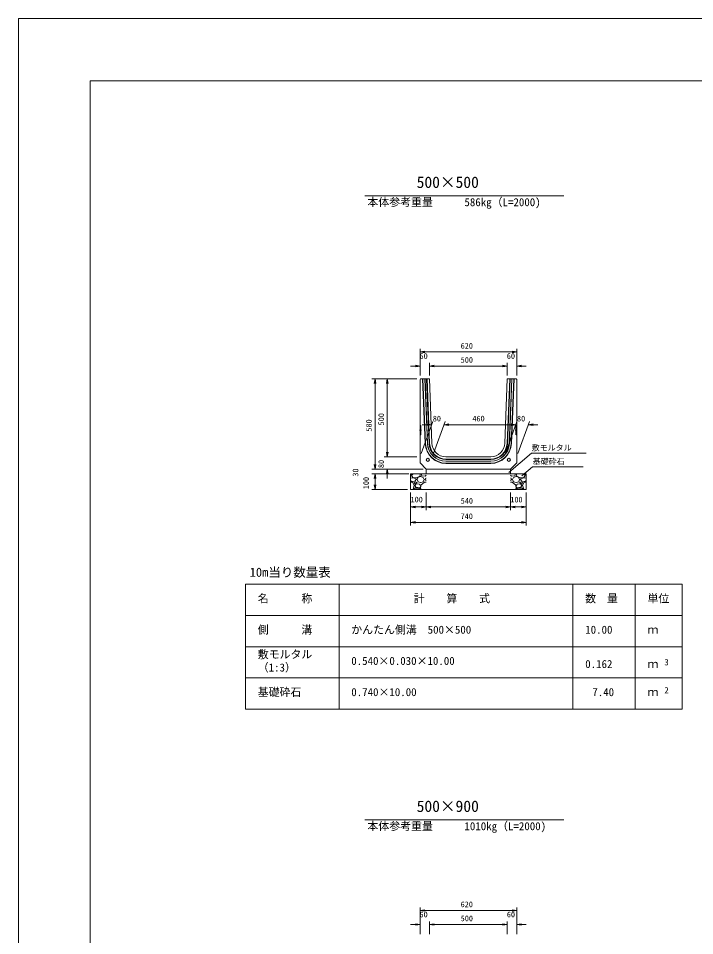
# Model space of a CAD drawing. Units: millimetres, scale not verified. Extents: x 0 to 84100, y 0 to 59400.
# Drawn here: x 0 to 21689, y 30000 to 59400 of the extents above; entities that cross this region are included whole.
import ezdxf
from ezdxf.enums import TextEntityAlignment as Align

# ---------------------------------------------------------------- set-up
doc = ezdxf.new("R2010")
doc.units = ezdxf.units.MM
doc.header["$LTSCALE"] = 100
for name, color, linetype, lineweight in [('D-MTR-FRAM（材料表図枠）', 2, 'Continuous', 18), ('D-STR-DIM（寸法）', 7, 'Continuous', 18), ('D-STR-HTXT（旗揚げ）', 7, 'Continuous', 18), ('D-STR-STR1（構造物）', 7, 'Continuous', 18), ('D-STR-STRn（構造物）', 7, 'Continuous', 18), ('D-STR（構造物外形線）', 1, 'Continuous', 18), ('D-TTL(外枠）', 2, 'Continuous', 18), ('DEFPOINTS_2', 8, 'Continuous', 18)]:
    doc.layers.add(name, color=color, linetype=linetype, lineweight=lineweight)
for name, color, linetype in [('D-MTR-TXT(文字列）', 7, 'Continuous'), ('D-MTR（材料表タイトル）', 7, 'Continuous'), ('D-STR-TXT（文字）', 7, 'Continuous'), ('D-TTL-TXT（文字）', 7, 'Continuous')]:
    doc.layers.add(name, color=color, linetype=linetype)
doc.styles.add('ＭＳ ゴシック', font='')
doc.styles.get('ＭＳ ゴシック').set_extended_font_data('MS Gothic')

msp = doc.modelspace()

# ---------------------------------------------------------------- linework, layer by layer
at = {"layer": 'D-MTR-FRAM（材料表図枠）'}
for p, q in [((7284.6, 41260.4), (21284.6, 41260.4)), ((7284.6, 37260.4), (7284.6, 41260.4)), ((10284.6, 37260.4), (10284.6, 41260.4)), ((17784.6, 37260.4), (17784.6, 41260.4)), ((19784.6, 38060.4), (19784.6, 41260.4)), ((19784.6, 37260.4), (19784.6, 41260.4)), ((21284.6, 37260.4), (21284.6, 41260.4)), ((7284.6, 40260.4), (21284.6, 40260.4)), ((7284.6, 39260.4), (21284.6, 39260.4)), ((7284.6, 38260.4), (21284.6, 38260.4)), ((7284.6, 37260.4), (21284.6, 37260.4))]:
    msp.add_line(p, q, dxfattribs=at)
at = {"layer": 'D-STR-DIM（寸法）'}
for p, q in [((12881.4, 47950), (12881.4, 48806.8)), ((15981.4, 47950), (15981.4, 48806.8)), ((12881.4, 48706.8), (13031.4, 48731.8)), ((13031.4, 48681.8), (12881.4, 48706.8)), ((12881.4, 48706.8), (13031.4, 48706.8)), ((13031.4, 48706.8), (15831.4, 48706.8)), ((15831.4, 48731.8), (15981.4, 48706.8)), ((15981.4, 48706.8), (15831.4, 48681.8)), ((15981.4, 48706.8), (15831.4, 48706.8)), ((12731.4, 48256.8), (12581.4, 48256.8)), ((12731.4, 48281.8), (12881.4, 48256.8)), ((12881.4, 48256.8), (12731.4, 48231.8)), ((12881.4, 48256.8), (12731.4, 48256.8)), ((12881.4, 47950), (12881.4, 48356.8)), ((13181.4, 47950), (13181.4, 48356.8)), ((13181.4, 47950), (13181.4, 48356.8)), ((13181.4, 48256.8), (13331.4, 48281.8)), ((13181.4, 48256.8), (13331.4, 48281.8)), ((13331.4, 48231.8), (13181.4, 48256.8)), ((13181.4, 48256.8), (13331.4, 48256.8)), ((13331.4, 48231.8), (13181.4, 48256.8)), ((13181.4, 48256.8), (13331.4, 48256.8)), ((13331.4, 48256.8), (13481.4, 48256.8)), ((13331.4, 48256.8), (15531.4, 48256.8)), ((15531.4, 48256.8), (15381.4, 48256.8)), ((15531.4, 48281.8), (15681.4, 48256.8)), ((15531.4, 48281.8), (15681.4, 48256.8)), ((15681.4, 48256.8), (15531.4, 48231.8)), ((15681.4, 48256.8), (15531.4, 48256.8)), ((15681.4, 48256.8), (15531.4, 48231.8)), ((15681.4, 48256.8), (15531.4, 48256.8)), ((15681.4, 47950), (15681.4, 48356.8)), ((15681.4, 47950), (15681.4, 48356.8)), ((15981.4, 47950), (15981.4, 48356.8)), ((15981.4, 48256.8), (16131.4, 48281.8)), ((16131.4, 48231.8), (15981.4, 48256.8)), ((15981.4, 48256.8), (16131.4, 48256.8)), ((16131.4, 48256.8), (16281.4, 48256.8)), ((12781.4, 47850), (11337.8, 47850)), ((11412.8, 47700), (11437.8, 47850)), ((11437.8, 47850), (11462.8, 47700)), ((11437.8, 47850), (11437.8, 47700)), ((11437.8, 45100), (11437.8, 47700)), ((12781.4, 47850), (11732.8, 47850)), ((11807.8, 47700), (11832.8, 47850)), ((11832.8, 47850), (11857.8, 47700)), ((11832.8, 47850), (11832.8, 47700)), ((11832.8, 45500), (11832.8, 47700)), ((12917.8, 45450), (13291.3, 46476.1)), ((13317.8, 45450), (13691.3, 46476.1)), ((13317.8, 45450), (13691.3, 46476.1)), ((15617.8, 45450), (15991.3, 46476.1)), ((15617.8, 45450), (15991.3, 46476.1)), ((16017.8, 45450), (16391.3, 46476.1)), ((13104.9, 46376.1), (12954.9, 46376.1)), ((13104.9, 46401.1), (13254.9, 46376.1)), ((13254.9, 46376.1), (13104.9, 46351.1)), ((13254.9, 46376.1), (13104.9, 46376.1)), ((13654.9, 46376.1), (13804.9, 46401.1)), ((13654.9, 46376.1), (13804.9, 46401.1)), ((13804.9, 46351.1), (13654.9, 46376.1)), ((13654.9, 46376.1), (13804.9, 46376.1)), ((13804.9, 46351.1), (13654.9, 46376.1)), ((13654.9, 46376.1), (13804.9, 46376.1)), ((13804.9, 46376.1), (15804.9, 46376.1)), ((13804.9, 46376.1), (13954.9, 46376.1)), ((15804.9, 46376.1), (15654.9, 46376.1)), ((15804.9, 46401.1), (15954.9, 46376.1)), ((15804.9, 46401.1), (15954.9, 46376.1)), ((15954.9, 46376.1), (15804.9, 46351.1)), ((15954.9, 46376.1), (15804.9, 46376.1)), ((15954.9, 46376.1), (15804.9, 46351.1)), ((15954.9, 46376.1), (15804.9, 46376.1)), ((16354.9, 46376.1), (16504.9, 46401.1)), ((16504.9, 46351.1), (16354.9, 46376.1)), ((16354.9, 46376.1), (16504.9, 46376.1)), ((16504.9, 46376.1), (16654.9, 46376.1)), ((11832.8, 45500), (11832.8, 45650)), ((12781.4, 45350), (11732.8, 45350)), ((12781.4, 45350), (11732.8, 45350)), ((11832.8, 45350), (11807.8, 45500)), ((11832.8, 45350), (11807.8, 45500)), ((11857.8, 45500), (11832.8, 45350)), ((11832.8, 45350), (11832.8, 45500)), ((11857.8, 45500), (11832.8, 45350)), ((11832.8, 45350), (11832.8, 45500)), ((11437.8, 44950), (11412.8, 45100)), ((11437.8, 44950), (11412.8, 45100)), ((11437.8, 45100), (11437.8, 45250)), ((11462.8, 45100), (11437.8, 44950)), ((11437.8, 44950), (11437.8, 45100)), ((11462.8, 45100), (11437.8, 44950)), ((11437.8, 44950), (11437.8, 45100)), ((12781.4, 44950), (11337.8, 44950)), ((12981.4, 44950), (11337.8, 44950)), ((12481.4, 44800), (11337.8, 44800)), ((12526.4, 44800), (11337.8, 44800)), ((11412.8, 44650), (11437.8, 44800)), ((11412.8, 44650), (11437.8, 44800)), ((11437.8, 44800), (11462.8, 44650)), ((11437.8, 44800), (11437.8, 44650)), ((11437.8, 44800), (11462.8, 44650)), ((11437.8, 44800), (11437.8, 44650)), ((12781.4, 44950), (11732.8, 44950)), ((11807.8, 44800), (11832.8, 44950)), ((11832.8, 44950), (11857.8, 44800)), ((11832.8, 44950), (11832.8, 44800)), ((11832.8, 44800), (11832.8, 44650)), ((11437.8, 44300), (11412.8, 44450)), ((11437.8, 44650), (11437.8, 44500)), ((11437.8, 44650), (11437.8, 44450)), ((11462.8, 44450), (11437.8, 44300)), ((11437.8, 44300), (11437.8, 44450)), ((12481.4, 44300), (11337.8, 44300)), ((12581.4, 44200), (12581.4, 43146.5)), ((12581.4, 44200), (12581.4, 43638.9)), ((13081.4, 44200), (13081.4, 43638.9)), ((13081.4, 44200), (13081.4, 43638.9)), ((15781.4, 44200), (15781.4, 43638.9)), ((15781.4, 44200), (15781.4, 43638.9)), ((16281.4, 44200), (16281.4, 43638.9)), ((16281.4, 44200), (16281.4, 43146.5)), ((12581.4, 43738.9), (12731.4, 43763.9)), ((12731.4, 43713.9), (12581.4, 43738.9)), ((12581.4, 43738.9), (12731.4, 43738.9)), ((12931.4, 43738.9), (12731.4, 43738.9)), ((12931.4, 43763.9), (13081.4, 43738.9)), ((13081.4, 43738.9), (12931.4, 43713.9)), ((13081.4, 43738.9), (12931.4, 43738.9)), ((13081.4, 43738.9), (13231.4, 43763.9)), ((13231.4, 43713.9), (13081.4, 43738.9)), ((13081.4, 43738.9), (13231.4, 43738.9)), ((15631.4, 43738.9), (13231.4, 43738.9)), ((15631.4, 43763.9), (15781.4, 43738.9)), ((15781.4, 43738.9), (15631.4, 43713.9)), ((15781.4, 43738.9), (15631.4, 43738.9)), ((15781.4, 43738.9), (15931.4, 43763.9)), ((15931.4, 43713.9), (15781.4, 43738.9)), ((15781.4, 43738.9), (15931.4, 43738.9)), ((15931.4, 43738.9), (16131.4, 43738.9)), ((16131.4, 43763.9), (16281.4, 43738.9)), ((16281.4, 43738.9), (16131.4, 43713.9)), ((16281.4, 43738.9), (16131.4, 43738.9)), ((12581.4, 43246.5), (12731.4, 43271.5)), ((12731.4, 43221.5), (12581.4, 43246.5)), ((12581.4, 43246.5), (12731.4, 43246.5)), ((16131.4, 43246.5), (12731.4, 43246.5)), ((16131.4, 43271.5), (16281.4, 43246.5)), ((16281.4, 43246.5), (16131.4, 43221.5)), ((16281.4, 43246.5), (16131.4, 43246.5)), ((12881.4, 30050), (12881.4, 30906.8)), ((15981.4, 30050), (15981.4, 30906.8)), ((12881.4, 30806.8), (13031.4, 30831.8)), ((13031.4, 30781.8), (12881.4, 30806.8)), ((12881.4, 30806.8), (13031.4, 30806.8)), ((13031.4, 30806.8), (15831.4, 30806.8)), ((15831.4, 30831.8), (15981.4, 30806.8)), ((15981.4, 30806.8), (15831.4, 30781.8)), ((15981.4, 30806.8), (15831.4, 30806.8)), ((12731.4, 30356.8), (12581.4, 30356.8)), ((12731.4, 30381.8), (12881.4, 30356.8)), ((12881.4, 30356.8), (12731.4, 30331.8)), ((12881.4, 30356.8), (12731.4, 30356.8)), ((12881.4, 30050), (12881.4, 30456.8)), ((13181.4, 30050), (13181.4, 30456.8)), ((13181.4, 30050), (13181.4, 30456.8)), ((13181.4, 30356.8), (13331.4, 30381.8)), ((13181.4, 30356.8), (13331.4, 30381.8)), ((13331.4, 30331.8), (13181.4, 30356.8)), ((13181.4, 30356.8), (13331.4, 30356.8)), ((13331.4, 30331.8), (13181.4, 30356.8)), ((13181.4, 30356.8), (13331.4, 30356.8)), ((13331.4, 30356.8), (15531.4, 30356.8)), ((13331.4, 30356.8), (13481.4, 30356.8)), ((15531.4, 30356.8), (15381.4, 30356.8)), ((15531.4, 30381.8), (15681.4, 30356.8)), ((15531.4, 30381.8), (15681.4, 30356.8)), ((15681.4, 30356.8), (15531.4, 30331.8)), ((15681.4, 30356.8), (15531.4, 30356.8)), ((15681.4, 30356.8), (15531.4, 30331.8)), ((15681.4, 30356.8), (15531.4, 30356.8)), ((15681.4, 30050), (15681.4, 30456.8)), ((15681.4, 30050), (15681.4, 30456.8)), ((15981.4, 30050), (15981.4, 30456.8)), ((15981.4, 30356.8), (16131.4, 30381.8)), ((16131.4, 30331.8), (15981.4, 30356.8)), ((15981.4, 30356.8), (16131.4, 30356.8)), ((16131.4, 30356.8), (16281.4, 30356.8))]:
    msp.add_line(p, q, dxfattribs=at)
at = {"layer": 'D-STR-HTXT（旗揚げ）'}
for p, q in [((11110.8, 53709.6), (17489.2, 53709.6)), ((15725.9, 44846.5), (16460.2, 45463.5)), ((18212.8, 45463.5), (16460.2, 45463.5)), ((16149.8, 44738.8), (16493.7, 45027.1)), ((18110.6, 45027.1), (16493.7, 45027.1)), ((11110.8, 33709.6), (17489.2, 33709.6))]:
    msp.add_line(p, q, dxfattribs=at)
at = {"layer": 'D-STR-STR1（構造物）'}
for p, q in [((12928.4, 46200), (12867.4, 46200)), ((12911.4, 46337.5), (12881.4, 46357.5)), ((12911.4, 46062.5), (12911.4, 46337.5)), ((15934.4, 46200), (15995.4, 46200)), ((15951.4, 46337.5), (15981.4, 46357.5)), ((15951.4, 46062.5), (15951.4, 46337.5)), ((12911.4, 46062.5), (12881.4, 46042.5)), ((15951.4, 46062.5), (15981.4, 46042.5))]:
    msp.add_line(p, q, dxfattribs=at)
for centre in [(13131.4, 45250), (15731.4, 45250)]:
    msp.add_circle(centre, 50, dxfattribs=at)
at = {"layer": 'D-STR-STRn（構造物）'}
for p, q in [((13081.4, 44800), (12581.4, 44800)), ((12581.4, 44800), (12581.4, 44300)), ((12581.4, 44756.5), (12637.7, 44800)), ((12612.3, 44744.8), (12662, 44800)), ((12648.3, 44684.5), (12613.3, 44744.5)), ((12877.5, 44729.4), (12772.5, 44674.4)), ((12792.2, 44619.7), (12822.2, 44689.7)), ((12822.3, 44689.8), (12902.3, 44714.8)), ((12897.5, 44799.7), (12877.5, 44729.7)), ((12902.1, 44714.7), (12982.1, 44684.7)), ((12914.5, 44800), (12941.5, 44735.9)), ((12942, 44734.5), (13047, 44729.5)), ((13047.3, 44730.1), (13081.4, 44756.5)), ((13081.4, 44950), (13081.4, 44800)), ((15781.4, 44800), (13081.4, 44800)), ((15781.4, 44950), (15781.4, 44800)), ((15781.4, 44800), (16281.4, 44800)), ((15815.5, 44730.1), (15781.4, 44756.5)), ((15920.8, 44734.5), (15815.8, 44729.5)), ((15960.7, 44714.7), (15880.7, 44684.7)), ((15948.3, 44800), (15921.4, 44735.9)), ((16040.5, 44689.8), (15960.5, 44714.8)), ((15965.4, 44799.7), (15985.4, 44729.7)), ((15985.3, 44729.4), (16090.3, 44674.4)), ((16070.7, 44619.7), (16040.7, 44689.7)), ((16250.5, 44744.8), (16200.9, 44800)), ((16214.6, 44684.5), (16249.6, 44744.5)), ((16281.4, 44756.5), (16225.1, 44800)), ((16281.4, 44800), (16281.4, 44300)), ((12657.7, 44669.2), (12581.4, 44661.2)), ((12602.1, 44561.4), (12581.4, 44584)), ((12642.4, 44529.3), (12581.4, 44534.4)), ((12716.9, 44570.1), (12601.9, 44560.1)), ((12698.4, 44440.1), (12643.4, 44530.1)), ((12772, 44675.8), (12647, 44685.8)), ((12757.1, 44645.1), (12657.1, 44670.1)), ((12657.3, 44314.6), (12697.3, 44439.6)), ((12692.1, 44524.8), (12712.1, 44474.8)), ((12727.2, 44539.6), (12692.2, 44524.6)), ((12712.1, 44474.9), (12787.1, 44519.9)), ((12712.1, 44430), (12752.1, 44370)), ((12762.3, 44479.8), (12712.3, 44429.8)), ((12762.3, 44619.8), (12717.3, 44569.8)), ((12787.4, 44519.9), (12727.4, 44539.9)), ((12762.3, 44619.5), (12757.3, 44644.5)), ((12862.9, 44465.1), (12762.9, 44480.1)), ((12786.8, 44619.9), (12816.8, 44549.9)), ((12816.9, 44549.4), (12901.9, 44524.4)), ((12903.3, 44428.7), (12863.3, 44463.7)), ((12877.4, 44354.8), (12902.4, 44399.8)), ((12907.1, 44435), (12902.1, 44330)), ((12902.3, 44399.8), (12902.3, 44429.8)), ((12902.6, 44524.5), (12987.6, 44549.5)), ((13022.4, 44539.7), (12907.4, 44434.7)), ((12982.4, 44684.6), (13012.4, 44619.6)), ((12987.1, 44550), (13012.1, 44620)), ((13081.4, 44534.4), (13022.4, 44539.3)), ((13081.4, 44584), (13047.1, 44621.4)), ((13047.2, 44619.9), (13062.2, 44659.9)), ((13081.4, 44661.2), (13062.7, 44659.2)), ((15781.4, 44661.2), (15800.1, 44659.2)), ((15781.4, 44584), (15815.7, 44621.4)), ((15781.4, 44534.4), (15840.4, 44539.3)), ((15815.7, 44619.9), (15800.7, 44659.9)), ((15840.4, 44539.7), (15955.4, 44434.7)), ((15880.5, 44684.6), (15850.5, 44619.6)), ((15875.7, 44550), (15850.7, 44620)), ((15960.3, 44524.5), (15875.3, 44549.5)), ((15955.8, 44435), (15960.8, 44330)), ((15959.5, 44428.7), (15999.5, 44463.7)), ((15985.4, 44354.8), (15960.4, 44399.8)), ((15960.5, 44399.8), (15960.5, 44429.8)), ((16045.9, 44549.4), (15960.9, 44524.4)), ((16000, 44465.1), (16100, 44480.1)), ((16076, 44619.9), (16046, 44549.9)), ((16075.4, 44519.9), (16135.4, 44539.9)), ((16150.7, 44474.9), (16075.7, 44519.9)), ((16090.9, 44675.8), (16215.9, 44685.8)), ((16100.5, 44619.5), (16105.5, 44644.5)), ((16100.5, 44619.8), (16145.5, 44569.8)), ((16100.6, 44479.8), (16150.6, 44429.8)), ((16105.7, 44645.1), (16205.7, 44670.1)), ((16150.7, 44430), (16110.7, 44370)), ((16135.6, 44539.6), (16170.6, 44524.6)), ((16145.9, 44570.1), (16260.9, 44560.1)), ((16170.7, 44524.8), (16150.7, 44474.8)), ((16164.4, 44440.1), (16219.4, 44530.1)), ((16205.5, 44314.6), (16165.5, 44439.6)), ((16205.1, 44669.2), (16281.4, 44661.2)), ((16220.4, 44529.3), (16281.4, 44534.4)), ((16260.7, 44561.4), (16281.4, 44584)), ((12581.4, 44300), (16281.4, 44300)), ((12637.7, 44300), (12657.3, 44315.1)), ((12662, 44300), (12702.3, 44344.8)), ((12702.3, 44344.8), (12832.3, 44344.8)), ((12752.4, 44369.6), (12877.4, 44354.6)), ((12832.1, 44345.9), (12897.1, 44300.9)), ((12901.5, 44330.9), (12914.5, 44300)), ((15961.4, 44330.9), (15948.3, 44300)), ((16030.7, 44345.9), (15965.7, 44300.9)), ((16110.4, 44369.6), (15985.4, 44354.6)), ((16160.5, 44344.8), (16030.5, 44344.8)), ((16200.9, 44300), (16160.5, 44344.8)), ((16225.1, 44300), (16205.5, 44315.1))]:
    msp.add_line(p, q, dxfattribs=at)
at = {"layer": 'D-STR（構造物外形線）'}
for p, q in [((12901.4, 47850), (12881.4, 47830)), ((12881.4, 47830), (12881.4, 45150)), ((12901.4, 47850), (13181.4, 47850)), ((12966.2, 47850), (13049.3, 45773.4)), ((13056.8, 45773.7), (12973.8, 47850)), ((13116.8, 45776.1), (13033.8, 47850)), ((13124.2, 45776.4), (13041.3, 47850)), ((13174.2, 45778.4), (13091.3, 47850)), ((13189.2, 45779), (13106.4, 47850)), ((13264.1, 45782), (13181.4, 47850)), ((15681.4, 47850), (15598.7, 45782)), ((15756.5, 47850), (15673.6, 45779)), ((15681.4, 47850), (15961.4, 47850)), ((15771.5, 47850), (15688.6, 45778.4)), ((15821.5, 47850), (15738.6, 45776.4)), ((15829, 47850), (15746.1, 45776.1)), ((15889.1, 47850), (15806, 45773.7)), ((15813.5, 45773.4), (15896.6, 47850)), ((15961.4, 47850), (15981.4, 47830)), ((15981.4, 47830), (15981.4, 45150)), ((13713.8, 45350), (15149.1, 45350)), ((12881.4, 45150), (13081.4, 44950)), ((15149.1, 45275), (13713.8, 45275)), ((15149.1, 45260), (13713.8, 45260)), ((15149.1, 45210), (13713.8, 45210)), ((15149.1, 45202.5), (13713.8, 45202.5)), ((15149.1, 45142.5), (13713.8, 45142.5)), ((13713.8, 45135), (15149.1, 45135)), ((15781.4, 44950), (15981.4, 45150)), ((13081.4, 44950), (15781.4, 44950))]:
    msp.add_line(p, q, dxfattribs=at)
for centre, radius, start, end in [((13713.8, 45800), 665, 182.29061, 270), ((13713.8, 45800), 657.5, 182.29061, 270), ((13713.8, 45800), 597.5, 182.29061, 270), ((13713.8, 45800), 590, 182.29061, 270), ((13713.8, 45800), 540, 182.29061, 270), ((13713.8, 45800), 525, 182.29061, 270), ((13713.8, 45800), 450, 182.29061, 270), ((15149.1, 45800), 450, 270, 357.70939), ((15149.1, 45800), 525, 270, 357.70939), ((15149.1, 45800), 540, 270, 357.70939), ((15149.1, 45800), 590, 270, 357.70939), ((15149.1, 45800), 597.5, 270, 357.70939), ((15149.1, 45800), 657.5, 270, 357.70939), ((15149.1, 45800), 665, 270, 357.70939)]:
    msp.add_arc(centre, radius, start, end, dxfattribs=at)
at = {"layer": 'D-TTL(外枠）'}
for p, q in [((2300, 57400), (81800, 57400)), ((2300, 2000), (2300, 57400))]:
    msp.add_line(p, q, dxfattribs=at)
at = {"layer": 'DEFPOINTS_2'}
for p, q in [((0, 59400), (84100, 59400)), ((0, 0), (0, 59400))]:
    msp.add_line(p, q, dxfattribs=at)

# ---------------------------------------------------------------- texts
at = {"layer": 'D-MTR-TXT(文字列）', "style": 'ＭＳ ゴシック'}
for s, height, p in [('本体参考重量', 256.6, (11193.9, 53303)), ('586kg（L=2000)', 256.6, (14305.9, 53303)), ('名\u3000\u3000\u3000称', 256.6, (7676.9, 40600.7)), ('計\u3000\u3000算\u3000\u3000式', 256.6, (12677.7, 40600.7)), ('数\u3000量', 256.6, (18176.9, 40600.7)), ('単位', 256.6, (20176.9, 40600.7)), ('側\u3000\u3000\u3000溝', 256.6, (7676.9, 39600.7)), ('かんたん側溝\u3000500×500', 256.6, (10676.9, 39600.7)), ('10.00', 256.6, (18179.6, 39600.7)), ('ｍ', 256.6, (20176.9, 39600.7)), ('敷モルタル', 256.6, (7676.9, 38810.7)), ('0.540×0.030×10.00', 256.6, (10676.9, 38600.7)), ('0.162', 256.6, (18179.6, 38500.7)), ('3', 205.3, (20717.1, 38601.1)), ('（1:3）', 256.6, (7676.9, 38388.5)), ('ｍ', 256.6, (20176.9, 38500.7)), ('基礎砕石', 256.6, (7676.9, 37600.7)), ('0.740×10.00', 256.6, (10676.9, 37600.7)), ('7.40', 256.6, (18407, 37600.7)), ('2', 205.3, (20717.1, 37701.1)), ('ｍ', 256.6, (20176.9, 37600.7)), ('本体参考重量', 256.6, (11193.9, 33303)), ('1010kg（L=2000)', 256.6, (14305.9, 33303))]:
    msp.add_text(s, height=height, dxfattribs=at).set_placement(p, align=Align.BOTTOM_LEFT)
at = {"layer": 'D-MTR（材料表タイトル）', "style": 'ＭＳ ゴシック'}
msp.add_text('10m当り数量表', height=293.3, dxfattribs=at).set_placement((7418.8, 41412.9), align=Align.BOTTOM_LEFT)
at = {"layer": 'D-STR-DIM（寸法）', "style": 'ＭＳ ゴシック'}
for s, p in [('620', (14185.2, 48756.8)), ('60', (12866.4, 48431.8)), ('500', (14187.1, 48306.8)), ('60', (15666.4, 48431.8)), ('80', (13291.8, 46426.1)), ('460', (14562.5, 46426.1)), ('80', (15991.8, 46426.1)), ('100', (12578.2, 43830.3)), ('540', (14187.1, 43788.9)), ('100', (15778.2, 43830.3)), ('740', (14184, 43296.5)), ('620', (14185.2, 30856.8)), ('60', (12866.4, 30531.8)), ('500', (14187.1, 30406.8)), ('60', (15666.4, 30531.8))]:
    msp.add_text(s, height=183.3, dxfattribs=at).set_placement(p, align=Align.BOTTOM_LEFT)
for s, p in [('580', (11387.8, 46155.7)), ('500', (11782.8, 46355.7)), ('80', (11782.8, 44986.9)), ('30', (10957.5, 44711.9)), ('100', (11299.4, 44309.1))]:
    msp.add_text(s, height=183.3, rotation=90, dxfattribs=at).set_placement(p, align=Align.BOTTOM_LEFT)
at = {"layer": 'D-STR-TXT（文字）', "style": 'ＭＳ ゴシック'}
for s, p in [('敷モルタル', (16460.2, 45488.7)), ('基礎砕石', (16493.7, 45052.3))]:
    msp.add_text(s, height=183.3, dxfattribs=at).set_placement(p, align=Align.BOTTOM_LEFT)
at = {"layer": 'D-TTL-TXT（文字）', "style": 'ＭＳ ゴシック'}
for s, p in [('500×500', (12773.4, 53854.5)), ('500×900', (12773.4, 33854.5))]:
    msp.add_text(s, height=366.6, dxfattribs=at).set_placement(p, align=Align.BOTTOM_LEFT)

doc.saveas('drawing.dxf')
